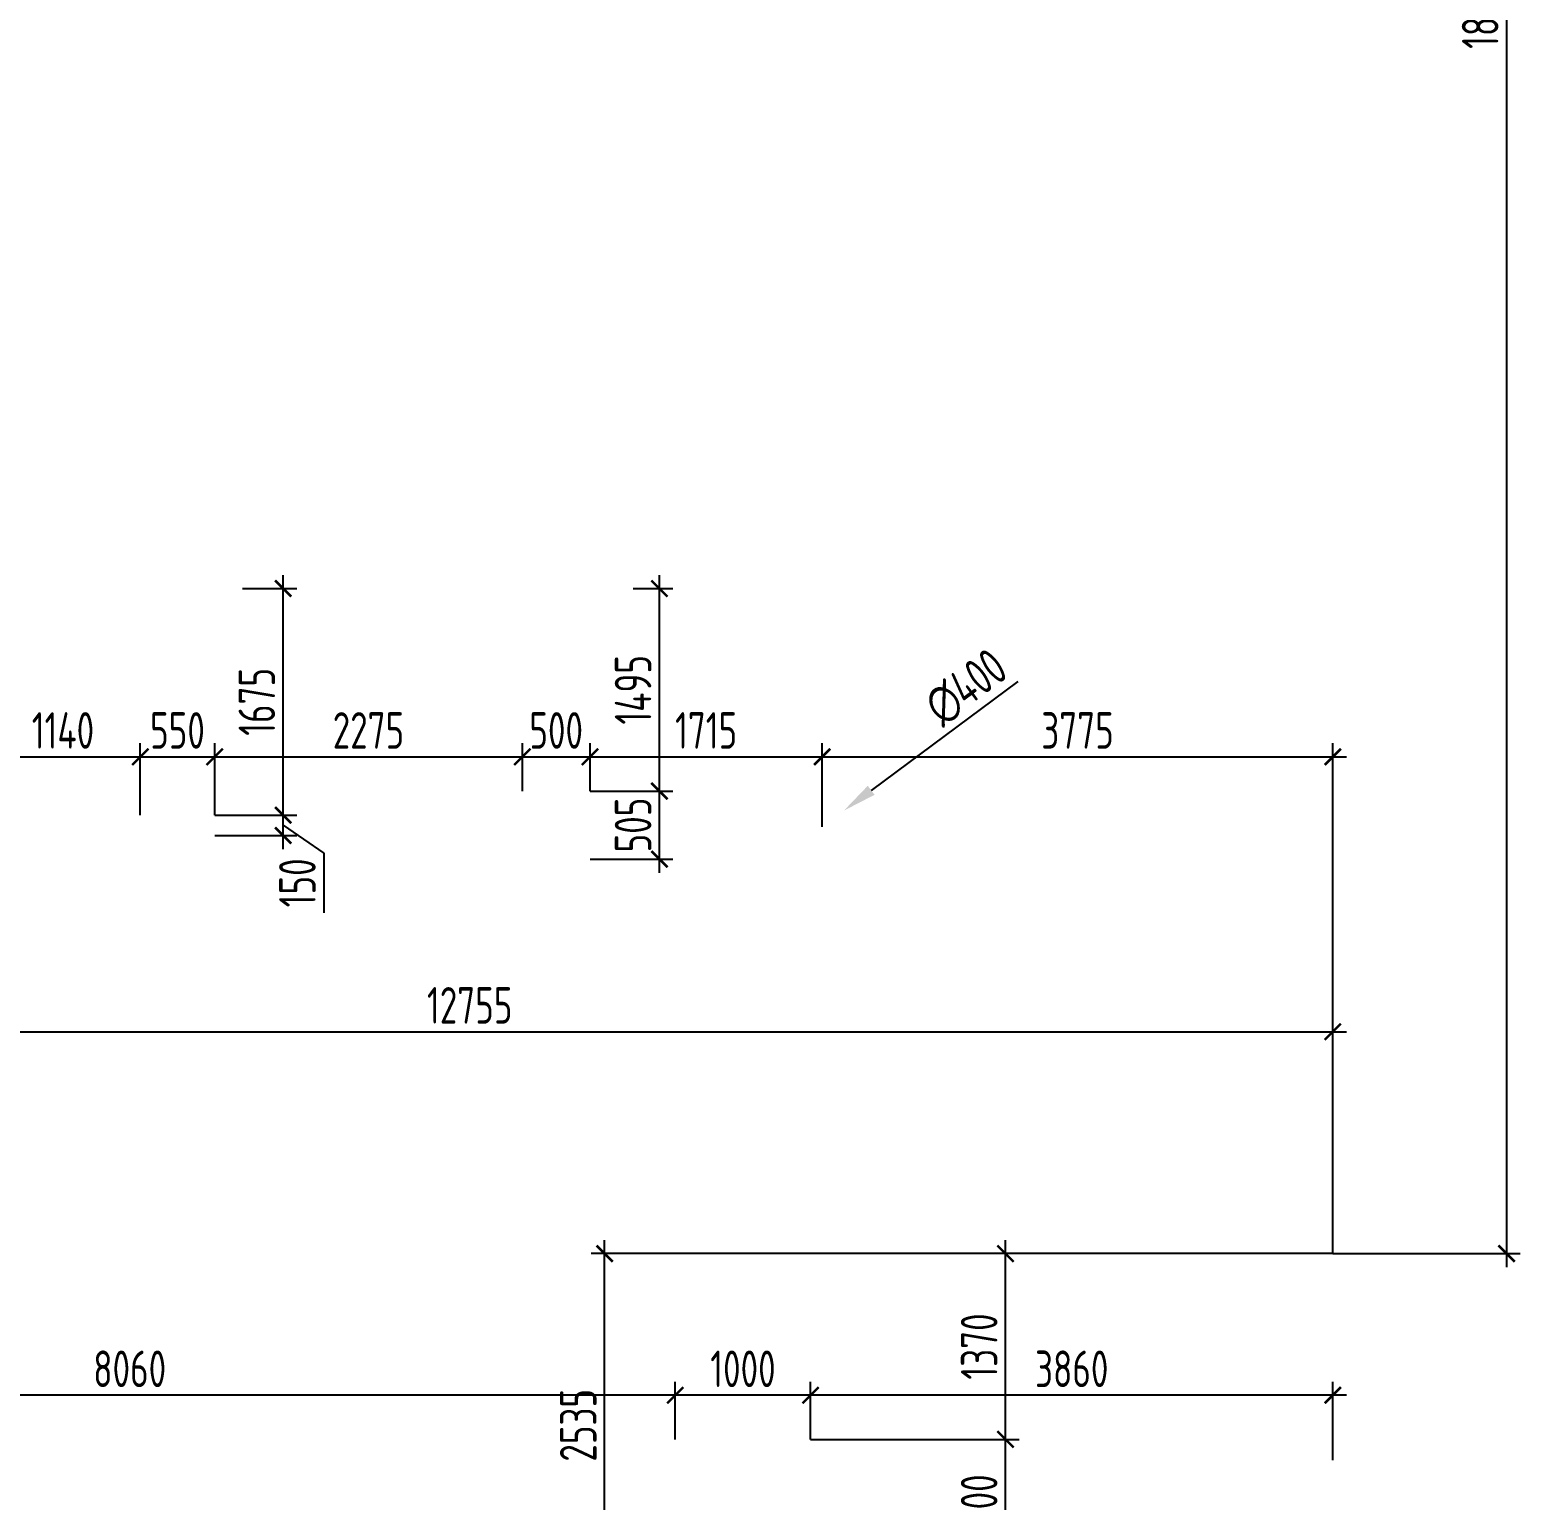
# Model space of a CAD drawing. Header units: millimetres. Extents: x -346952 to 536090, y 55086 to 131231.
# Drawn here: x 472587 to 483598, y 104315 to 115177 of the extents above; entities that cross this region are included whole.
import ezdxf

# ---------------------------------------------------------------- set-up
doc = ezdxf.new("R2010")
doc.units = ezdxf.units.MM
doc.layers.add('РАЗМЕРЫ КРОВЛИ ОВ', color=204, linetype='Continuous')
doc.layers.get('0').off()
doc.styles.add('ISOCPEUR', font='isocpeur.ttf', dxfattribs={"width": 0.7})
doc.dimstyles.new('R_100', dxfattribs={"dimtxt": 270, "dimasz": 120, "dimexe": 100, "dimexo": 0, "dimgap": 60, "dimtad": 1, "dimdec": 0, "dimrnd": 5, "dimzin": 0, "dimdsep": 46, "dimtxsty": 'ISOCPEUR', "dimblk": 'ARCHTICK', "dimcen": 0, "dimdle": 100, "dimclrd": 256, "dimclre": 256, "dimclrt": 256, "dimadec": 0, "dimazin": 0, "dimtfac": 2, "dimtdec": 0, "dimtofl": 0, "dimtmove": 1, "dimatfit": 3, "dimfxl": 1, "dimtvp": 3, "dimtolj": 1, "dimtzin": 0, "dimarcsym": 0})

# ---------------------------------------------------------------- blocks, each defined once
blk = doc.blocks.new('_ArchTick')
at = {"color": 0, "linetype": 'ByBlock', "const_width": 0.15}
blk.add_lwpolyline([(-0.5, -0.5), (0.5, 0.5)], dxfattribs=at)
blk = doc.blocks.new('*D2282')
at = {"layer": 'РАЗМЕРЫ КРОВЛИ ОВ', "lineweight": -2, "transparency": 16777216}
for p, q in [((478356, 104764), (478356, 105190)), ((482214, 104610), (482214, 105190)), ((482314, 105090), (478256, 105090))]:
    blk.add_line(p, q, dxfattribs=at)
at = {"layer": 'РАЗМЕРЫ КРОВЛИ ОВ', "lineweight": -2, "transparency": 16777216, "xscale": 120, "yscale": 120, "zscale": 120, "rotation": 180}
blk.add_blockref('_ArchTick', (478356, 105090), dxfattribs=at)
at = {"layer": 'РАЗМЕРЫ КРОВЛИ ОВ', "lineweight": -2, "transparency": 16777216, "xscale": 120, "yscale": 120, "zscale": 120}
blk.add_blockref('_ArchTick', (482214, 105090), dxfattribs=at)
at = {"layer": 'РАЗМЕРЫ КРОВЛИ ОВ', "transparency": 16777216, "insert": (480285, 105285), "char_height": 270, "attachment_point": 5, "style": 'ISOCPEUR'}
blk.add_mtext('\\A1;3860', dxfattribs=at)
blk = doc.blocks.new('*D2283')
at = {"layer": 'РАЗМЕРЫ КРОВЛИ ОВ', "lineweight": -2, "transparency": 16777216}
for p, q in [((477356, 104764), (477356, 105190)), ((478356, 104764), (478356, 105190)), ((478456, 105090), (477256, 105090))]:
    blk.add_line(p, q, dxfattribs=at)
at = {"layer": 'РАЗМЕРЫ КРОВЛИ ОВ', "lineweight": -2, "transparency": 16777216, "xscale": 120, "yscale": 120, "zscale": 120, "rotation": 180}
blk.add_blockref('_ArchTick', (477356, 105090), dxfattribs=at)
at = {"layer": 'РАЗМЕРЫ КРОВЛИ ОВ', "lineweight": -2, "transparency": 16777216, "xscale": 120, "yscale": 120, "zscale": 120}
blk.add_blockref('_ArchTick', (478356, 105090), dxfattribs=at)
at = {"layer": 'РАЗМЕРЫ КРОВЛИ ОВ', "transparency": 16777216, "insert": (477856, 105285), "char_height": 270, "attachment_point": 5, "style": 'ISOCPEUR'}
blk.add_mtext('\\A1;1000', dxfattribs=at)
blk = doc.blocks.new('*D2284')
at = {"layer": 'РАЗМЕРЫ КРОВЛИ ОВ', "lineweight": -2, "transparency": 16777216}
for p, q in [((469295, 104764), (469295, 105190)), ((477356, 104764), (477356, 105190)), ((477456, 105090), (469195, 105090))]:
    blk.add_line(p, q, dxfattribs=at)
at = {"layer": 'РАЗМЕРЫ КРОВЛИ ОВ', "lineweight": -2, "transparency": 16777216, "xscale": 120, "yscale": 120, "zscale": 120, "rotation": 180}
blk.add_blockref('_ArchTick', (469295, 105090), dxfattribs=at)
at = {"layer": 'РАЗМЕРЫ КРОВЛИ ОВ', "lineweight": -2, "transparency": 16777216, "xscale": 120, "yscale": 120, "zscale": 120}
blk.add_blockref('_ArchTick', (477356, 105090), dxfattribs=at)
at = {"layer": 'РАЗМЕРЫ КРОВЛИ ОВ', "transparency": 16777216, "insert": (473325, 105285), "char_height": 270, "attachment_point": 5, "style": 'ISOCPEUR'}
blk.add_mtext('\\A1;8060', dxfattribs=at)
blk = doc.blocks.new('*D2289')
at = {"layer": 'РАЗМЕРЫ КРОВЛИ ОВ', "lineweight": -2, "transparency": 16777216}
for p, q in [((469459, 107405), (469459, 107875)), ((482214, 106136), (482214, 107875)), ((469359, 107775), (482314, 107775))]:
    blk.add_line(p, q, dxfattribs=at)
at = {"layer": 'РАЗМЕРЫ КРОВЛИ ОВ', "lineweight": -2, "transparency": 16777216, "xscale": 120, "yscale": 120, "zscale": 120, "rotation": 180}
blk.add_blockref('_ArchTick', (469459, 107775), dxfattribs=at)
at = {"layer": 'РАЗМЕРЫ КРОВЛИ ОВ', "lineweight": -2, "transparency": 16777216, "xscale": 120, "yscale": 120, "zscale": 120}
blk.add_blockref('_ArchTick', (482214, 107775), dxfattribs=at)
at = {"layer": 'РАЗМЕРЫ КРОВЛИ ОВ', "transparency": 16777216, "insert": (475837, 107970), "char_height": 270, "attachment_point": 5, "style": 'ISOCPEUR'}
blk.add_mtext('\\A1;12755', dxfattribs=at)
blk = doc.blocks.new('*D2295')
at = {"layer": 'РАЗМЕРЫ КРОВЛИ ОВ', "lineweight": -2, "transparency": 16777216}
for p, q in [((472261, 109361), (472261, 109906)), ((473403, 109375), (473403, 109906)), ((472161, 109806), (473503, 109806))]:
    blk.add_line(p, q, dxfattribs=at)
at = {"layer": 'РАЗМЕРЫ КРОВЛИ ОВ', "lineweight": -2, "transparency": 16777216, "xscale": 120, "yscale": 120, "zscale": 120, "rotation": 180}
blk.add_blockref('_ArchTick', (472261, 109806), dxfattribs=at)
at = {"layer": 'РАЗМЕРЫ КРОВЛИ ОВ', "lineweight": -2, "transparency": 16777216, "xscale": 120, "yscale": 120, "zscale": 120}
blk.add_blockref('_ArchTick', (473403, 109806), dxfattribs=at)
at = {"layer": 'РАЗМЕРЫ КРОВЛИ ОВ', "transparency": 16777216, "insert": (472832, 110001), "char_height": 270, "attachment_point": 5, "style": 'ISOCPEUR'}
blk.add_mtext('\\A1;1140', dxfattribs=at)
blk = doc.blocks.new('*D2296')
at = {"layer": 'РАЗМЕРЫ КРОВЛИ ОВ', "lineweight": -2, "transparency": 16777216}
for p, q in [((473403, 109375), (473403, 109906)), ((473953, 109375), (473953, 109906)), ((473303, 109806), (474053, 109806))]:
    blk.add_line(p, q, dxfattribs=at)
at = {"layer": 'РАЗМЕРЫ КРОВЛИ ОВ', "lineweight": -2, "transparency": 16777216, "xscale": 120, "yscale": 120, "zscale": 120, "rotation": 180}
blk.add_blockref('_ArchTick', (473403, 109806), dxfattribs=at)
at = {"layer": 'РАЗМЕРЫ КРОВЛИ ОВ', "lineweight": -2, "transparency": 16777216, "xscale": 120, "yscale": 120, "zscale": 120}
blk.add_blockref('_ArchTick', (473953, 109806), dxfattribs=at)
at = {"layer": 'РАЗМЕРЫ КРОВЛИ ОВ', "transparency": 16777216, "insert": (473678, 110001), "char_height": 270, "attachment_point": 5, "style": 'ISOCPEUR'}
blk.add_mtext('\\A1;550', dxfattribs=at)
blk = doc.blocks.new('*D2297')
at = {"layer": 'РАЗМЕРЫ КРОВЛИ ОВ', "lineweight": -2, "transparency": 16777216}
for p, q in [((473953, 109375), (473953, 109906)), ((476226, 109553), (476226, 109906)), ((473853, 109806), (476326, 109806))]:
    blk.add_line(p, q, dxfattribs=at)
at = {"layer": 'РАЗМЕРЫ КРОВЛИ ОВ', "lineweight": -2, "transparency": 16777216, "xscale": 120, "yscale": 120, "zscale": 120, "rotation": 180}
blk.add_blockref('_ArchTick', (473953, 109806), dxfattribs=at)
at = {"layer": 'РАЗМЕРЫ КРОВЛИ ОВ', "lineweight": -2, "transparency": 16777216, "xscale": 120, "yscale": 120, "zscale": 120}
blk.add_blockref('_ArchTick', (476226, 109806), dxfattribs=at)
at = {"layer": 'РАЗМЕРЫ КРОВЛИ ОВ', "transparency": 16777216, "insert": (475089, 110001), "char_height": 270, "attachment_point": 5, "style": 'ISOCPEUR'}
blk.add_mtext('\\A1;2275', dxfattribs=at)
blk = doc.blocks.new('*D2298')
at = {"layer": 'РАЗМЕРЫ КРОВЛИ ОВ', "lineweight": -2, "transparency": 16777216}
for p, q in [((476226, 109553), (476226, 109906)), ((476726, 109553), (476726, 109906)), ((476126, 109806), (476826, 109806))]:
    blk.add_line(p, q, dxfattribs=at)
at = {"layer": 'РАЗМЕРЫ КРОВЛИ ОВ', "lineweight": -2, "transparency": 16777216, "xscale": 120, "yscale": 120, "zscale": 120, "rotation": 180}
blk.add_blockref('_ArchTick', (476226, 109806), dxfattribs=at)
at = {"layer": 'РАЗМЕРЫ КРОВЛИ ОВ', "lineweight": -2, "transparency": 16777216, "xscale": 120, "yscale": 120, "zscale": 120}
blk.add_blockref('_ArchTick', (476726, 109806), dxfattribs=at)
at = {"layer": 'РАЗМЕРЫ КРОВЛИ ОВ', "transparency": 16777216, "insert": (476476, 110001), "char_height": 270, "attachment_point": 5, "style": 'ISOCPEUR'}
blk.add_mtext('\\A1;500', dxfattribs=at)
blk = doc.blocks.new('*D2299')
at = {"layer": 'РАЗМЕРЫ КРОВЛИ ОВ', "lineweight": -2, "transparency": 16777216}
for p, q in [((476726, 109553), (476726, 109906)), ((478441, 109290), (478441, 109906)), ((476626, 109806), (478541, 109806))]:
    blk.add_line(p, q, dxfattribs=at)
at = {"layer": 'РАЗМЕРЫ КРОВЛИ ОВ', "lineweight": -2, "transparency": 16777216, "xscale": 120, "yscale": 120, "zscale": 120, "rotation": 180}
blk.add_blockref('_ArchTick', (476726, 109806), dxfattribs=at)
at = {"layer": 'РАЗМЕРЫ КРОВЛИ ОВ', "lineweight": -2, "transparency": 16777216, "xscale": 120, "yscale": 120, "zscale": 120}
blk.add_blockref('_ArchTick', (478441, 109806), dxfattribs=at)
at = {"layer": 'РАЗМЕРЫ КРОВЛИ ОВ', "transparency": 16777216, "insert": (477584, 110001), "char_height": 270, "attachment_point": 5, "style": 'ISOCPEUR'}
blk.add_mtext('\\A1;1715', dxfattribs=at)
blk = doc.blocks.new('*D2300')
at = {"layer": 'РАЗМЕРЫ КРОВЛИ ОВ', "lineweight": -2, "transparency": 16777216}
for p, q in [((478441, 109290), (478441, 109906)), ((482214, 106136), (482214, 109906)), ((478341, 109806), (482314, 109806))]:
    blk.add_line(p, q, dxfattribs=at)
at = {"layer": 'РАЗМЕРЫ КРОВЛИ ОВ', "lineweight": -2, "transparency": 16777216, "xscale": 120, "yscale": 120, "zscale": 120, "rotation": 180}
blk.add_blockref('_ArchTick', (478441, 109806), dxfattribs=at)
at = {"layer": 'РАЗМЕРЫ КРОВЛИ ОВ', "lineweight": -2, "transparency": 16777216, "xscale": 120, "yscale": 120, "zscale": 120}
blk.add_blockref('_ArchTick', (482214, 109806), dxfattribs=at)
at = {"layer": 'РАЗМЕРЫ КРОВЛИ ОВ', "transparency": 16777216, "insert": (480328, 110001), "char_height": 270, "attachment_point": 5, "style": 'ISOCPEUR'}
blk.add_mtext('\\A1;3775', dxfattribs=at)
blk = doc.blocks.new('*D2339')
at = {"layer": 'РАЗМЕРЫ КРОВЛИ ОВ', "lineweight": -2, "transparency": 16777216}
for p, q in [((483498, 124691), (483498, 106036)), ((482754, 124591), (483598, 124591)), ((482214, 106136), (483598, 106136))]:
    blk.add_line(p, q, dxfattribs=at)
at = {"layer": 'РАЗМЕРЫ КРОВЛИ ОВ', "lineweight": -2, "transparency": 16777216, "xscale": 120, "yscale": 120, "zscale": 120}
for p, rotation in [((483498, 124591), 90), ((483498, 106136), 270)]:
    blk.add_blockref('_ArchTick', p, dxfattribs=dict(at, rotation=rotation))
at = {"layer": 'РАЗМЕРЫ КРОВЛИ ОВ', "transparency": 16777216, "insert": (483303, 115363), "char_height": 270, "attachment_point": 5, "rotation": 90, "style": 'ISOCPEUR'}
blk.add_mtext('\\A1;18455', dxfattribs=at)
blk = doc.blocks.new('*D2389')
at = {"layer": 'РАЗМЕРЫ КРОВЛИ ОВ', "lineweight": -2, "transparency": 16777216}
for p, q in [((479796, 103664), (479796, 104864)), ((478356, 104764), (479896, 104764)), ((478356, 103764), (479896, 103764))]:
    blk.add_line(p, q, dxfattribs=at)
at = {"layer": 'РАЗМЕРЫ КРОВЛИ ОВ', "lineweight": -2, "transparency": 16777216, "xscale": 120, "yscale": 120, "zscale": 120}
for p, rotation in [((479796, 104764), 90), ((479796, 103764), 270)]:
    blk.add_blockref('_ArchTick', p, dxfattribs=dict(at, rotation=rotation))
at = {"layer": 'РАЗМЕРЫ КРОВЛИ ОВ', "transparency": 16777216, "insert": (479601, 104264), "char_height": 270, "attachment_point": 5, "rotation": 90, "style": 'ISOCPEUR'}
blk.add_mtext('\\A1;1000', dxfattribs=at)
blk = doc.blocks.new('*D2390')
at = {"layer": 'РАЗМЕРЫ КРОВЛИ ОВ', "lineweight": -2, "transparency": 16777216}
for p, q in [((479796, 104664), (479796, 106236)), ((482214, 106136), (479696, 106136)), ((478356, 104764), (479896, 104764))]:
    blk.add_line(p, q, dxfattribs=at)
at = {"layer": 'РАЗМЕРЫ КРОВЛИ ОВ', "lineweight": -2, "transparency": 16777216, "xscale": 120, "yscale": 120, "zscale": 120}
for p, rotation in [((479796, 106136), 90), ((479796, 104764), 270)]:
    blk.add_blockref('_ArchTick', p, dxfattribs=dict(at, rotation=rotation))
at = {"layer": 'РАЗМЕРЫ КРОВЛИ ОВ', "transparency": 16777216, "insert": (479601, 105450), "char_height": 270, "attachment_point": 5, "rotation": 90, "style": 'ISOCPEUR'}
blk.add_mtext('\\A1;1370', dxfattribs=at)
blk = doc.blocks.new('*D2391')
at = {"layer": 'РАЗМЕРЫ КРОВЛИ ОВ', "lineweight": -2, "transparency": 16777216}
for p, q in [((474459, 109125), (474459, 109475)), ((473953, 109375), (474559, 109375)), ((474459, 109300), (474759, 109095)), ((473953, 109225), (474559, 109225)), ((474759, 109095), (474759, 108654))]:
    blk.add_line(p, q, dxfattribs=at)
at = {"layer": 'РАЗМЕРЫ КРОВЛИ ОВ', "lineweight": -2, "transparency": 16777216, "xscale": 120, "yscale": 120, "zscale": 120}
for p, rotation in [((474459, 109375), 90), ((474459, 109225), 270)]:
    blk.add_blockref('_ArchTick', p, dxfattribs=dict(at, rotation=rotation))
at = {"layer": 'РАЗМЕРЫ КРОВЛИ ОВ', "transparency": 16777216, "insert": (474564, 108875), "char_height": 270, "attachment_point": 5, "rotation": 90, "style": 'ISOCPEUR'}
blk.add_mtext('\\A1;150', dxfattribs=at)
blk = doc.blocks.new('*D2392')
at = {"layer": 'РАЗМЕРЫ КРОВЛИ ОВ', "lineweight": -2, "transparency": 16777216}
for p, q in [((474459, 109275), (474459, 111149)), ((474158, 111049), (474559, 111049)), ((473953, 109375), (474559, 109375))]:
    blk.add_line(p, q, dxfattribs=at)
at = {"layer": 'РАЗМЕРЫ КРОВЛИ ОВ', "lineweight": -2, "transparency": 16777216, "xscale": 120, "yscale": 120, "zscale": 120}
for p, rotation in [((474459, 111049), 90), ((474459, 109375), 270)]:
    blk.add_blockref('_ArchTick', p, dxfattribs=dict(at, rotation=rotation))
at = {"layer": 'РАЗМЕРЫ КРОВЛИ ОВ', "transparency": 16777216, "insert": (474264, 110212), "char_height": 270, "attachment_point": 5, "rotation": 90, "style": 'ISOCPEUR'}
blk.add_mtext('\\A1;1675', dxfattribs=at)
blk = doc.blocks.new('*D2393')
at = {"layer": 'РАЗМЕРЫ КРОВЛИ ОВ', "lineweight": -2, "transparency": 16777216}
for p, q in [((477239, 108950), (477239, 109653)), ((476726, 109553), (477339, 109553)), ((476726, 109050), (477339, 109050))]:
    blk.add_line(p, q, dxfattribs=at)
at = {"layer": 'РАЗМЕРЫ КРОВЛИ ОВ', "lineweight": -2, "transparency": 16777216, "xscale": 120, "yscale": 120, "zscale": 120}
for p, rotation in [((477239, 109553), 90), ((477239, 109050), 270)]:
    blk.add_blockref('_ArchTick', p, dxfattribs=dict(at, rotation=rotation))
at = {"layer": 'РАЗМЕРЫ КРОВЛИ ОВ', "transparency": 16777216, "insert": (477044, 109302), "char_height": 270, "attachment_point": 5, "rotation": 90, "style": 'ISOCPEUR'}
blk.add_mtext('\\A1;505', dxfattribs=at)
blk = doc.blocks.new('*D2394')
at = {"layer": 'РАЗМЕРЫ КРОВЛИ ОВ', "lineweight": -2, "transparency": 16777216}
for p, q in [((477239, 109453), (477239, 111149)), ((477046, 111049), (477339, 111049)), ((476726, 109553), (477339, 109553))]:
    blk.add_line(p, q, dxfattribs=at)
at = {"layer": 'РАЗМЕРЫ КРОВЛИ ОВ', "lineweight": -2, "transparency": 16777216, "xscale": 120, "yscale": 120, "zscale": 120}
for p, rotation in [((477239, 111049), 90), ((477239, 109553), 270)]:
    blk.add_blockref('_ArchTick', p, dxfattribs=dict(at, rotation=rotation))
at = {"layer": 'РАЗМЕРЫ КРОВЛИ ОВ', "transparency": 16777216, "insert": (477044, 110301), "char_height": 270, "attachment_point": 5, "rotation": 90, "style": 'ISOCPEUR'}
blk.add_mtext('\\A1;1495', dxfattribs=at)
blk = doc.blocks.new('*D2395')
at = {"layer": 'РАЗМЕРЫ КРОВЛИ ОВ', "lineweight": -2, "transparency": 16777216}
blk.add_line((479888, 110362), (478803, 109558), dxfattribs=at)
at = {"layer": 'РАЗМЕРЫ КРОВЛИ ОВ', "transparency": 16777216}
blk.add_solid([(478778, 109592), (478828, 109525), (478602, 109409)], dxfattribs=at)
at = {"layer": 'РАЗМЕРЫ КРОВЛИ ОВ', "transparency": 16777216, "insert": (479504, 110320), "char_height": 270, "attachment_point": 5, "rotation": 36.5148, "style": 'ISOCPEUR'}
blk.add_mtext('\\A1;∅400', dxfattribs=at)
blk = doc.blocks.new('*D3715')
at = {"layer": 'РАЗМЕРЫ КРОВЛИ ОВ', "lineweight": -2, "transparency": 16777216}
for p, q in [((476834, 103501), (476834, 106236)), ((482214, 106136), (476734, 106136)), ((476120, 103601), (476934, 103601))]:
    blk.add_line(p, q, dxfattribs=at)
at = {"layer": 'РАЗМЕРЫ КРОВЛИ ОВ', "lineweight": -2, "transparency": 16777216, "xscale": 120, "yscale": 120, "zscale": 120}
for p, rotation in [((476834, 106136), 90), ((476834, 103601), 270)]:
    blk.add_blockref('_ArchTick', p, dxfattribs=dict(at, rotation=rotation))
at = {"layer": 'РАЗМЕРЫ КРОВЛИ ОВ', "transparency": 16777216, "insert": (476639, 104868), "char_height": 270, "attachment_point": 5, "rotation": 90, "style": 'ISOCPEUR'}
blk.add_mtext('\\A1;2535', dxfattribs=at)

msp = doc.modelspace()

# ---------------------------------------------------------------- dimensions: what is measured, and where the dimension line sits
at = {"layer": 'РАЗМЕРЫ КРОВЛИ ОВ'}
for base, p1, p2, picture, middle in [((483498.4, 106135.5), (482754.2, 124590.7), (482214.1, 106135.5), '*D2339', (483303.4, 115363.1)), ((474459.2, 111049.4), (473952.8, 109375.3), (474158.2, 111049.4), '*D2392', (474264.2, 110212.4)), ((477239.3, 111049.4), (476725.7, 109553.2), (477045.6, 111049.4), '*D2394', (477044.3, 110301.3)), ((477239.3, 109553.2), (476725.7, 109050.5), (476725.7, 109553.2), '*D2393', (477044.3, 109301.9)), ((476834.1, 106135.5), (476120.1, 103600.7), (482214.1, 106135.5), '*D3715', (476639.1, 104868.1)), ((479796.3, 106135.5), (478355.6, 104764.5), (482214.1, 106135.5), '*D2390', (479601.3, 105450)), ((479796.3, 104764.5), (478355.6, 103764.5), (478355.6, 104764.5), '*D2389', (479601.3, 104264.5))]:
    dim = msp.add_linear_dim(base=base, p1=p1, p2=p2, angle=90, dimstyle='R_100', override={"dimpost": '\\X'}, dxfattribs=at)
    dim.commit()
    dim.dimension.update_dxf_attribs({"geometry": picture, "text_midpoint": middle})
dim = msp.add_diameter_dim_2p(p1=(478280.6, 109171.5), p2=(478602.1, 109409.5), dimstyle='R_100', override={"dimasz": 250, "dimpost": '\\X', "dimblk1": 'ArchTick', "dimsah": 1}, dxfattribs=at)
dim.commit()
dim.dimension.update_dxf_attribs({"geometry": '*D2395', "text_midpoint": (479620, 110163.1), "dimtype": 163})
for base, p1, p2, picture, middle in [((473403.1, 109806.4), (472260.9, 109361.2), (473403.1, 109375.3), '*D2295', (472832, 110001.4)), ((473952.8, 109806.4), (473403.1, 109375.3), (473952.8, 109375.3), '*D2296', (473677.9, 110001.4)), ((476225.7, 109806.4), (473952.8, 109375.3), (476225.7, 109553.2), '*D2297', (475089.3, 110001.4)), ((476725.7, 109806.4), (476225.7, 109553.2), (476725.7, 109553.2), '*D2298', (476475.7, 110001.4)), ((478441.4, 109806.4), (476725.7, 109553.2), (478441.4, 109290.5), '*D2299', (477583.5, 110001.4)), ((482214.1, 109806.4), (478441.4, 109290.5), (482214.1, 106135.5), '*D2300', (480327.7, 110001.4)), ((482214.1, 107774.6), (469459.2, 107404.9), (482214.1, 106135.5), '*D2289', (475836.7, 107969.6)), ((469295.4, 105089.5), (477355.6, 104764.5), (469295.4, 104764.5), '*D2284', (473325.5, 105284.5)), ((477355.6, 105089.5), (478355.6, 104764.5), (477355.6, 104764.5), '*D2283', (477855.6, 105284.5)), ((478355.5577, 105089.5333), (482214.0728, 104609.7018), (478355.5577, 104764.4908), '*D2282', (480284.8152, 105284.5333))]:
    dim = msp.add_linear_dim(base=base, p1=p1, p2=p2, dimstyle='R_100', override={"dimpost": '\\X'}, dxfattribs=at)
    dim.commit()
    dim.dimension.update_dxf_attribs({"geometry": picture, "text_midpoint": middle})
dim = msp.add_linear_dim(base=(474459.2, 109375.3), p1=(473952.8, 109224.9), p2=(473952.8, 109375.3), angle=90, dimstyle='R_100', override={"dimpost": '\\X'}, dxfattribs=at)
dim.commit()
dim.dimension.update_dxf_attribs({"geometry": '*D2391', "text_midpoint": (474758.8, 109035.2), "dimtype": 160})

doc.saveas('drawing.dxf')
